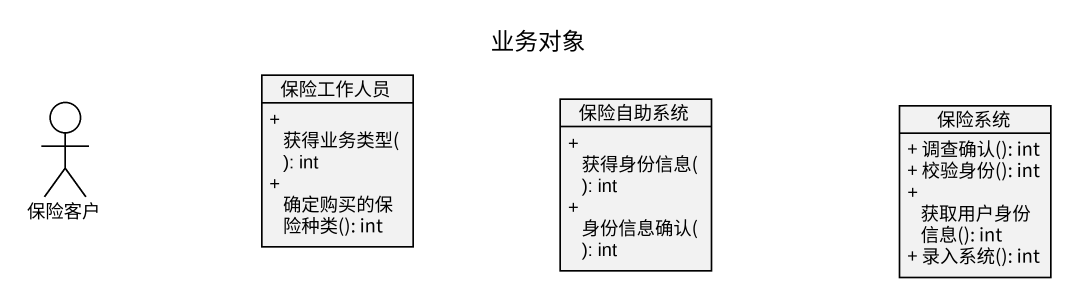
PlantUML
@startuml
title 业务对象
allowmixing
hide circle
hide empty members
skinparam classAttributeIconSize 0
class 保险工作人员 {
  + 获得业务类型(): int
  + 确定购买的保险种类(): int
}
actor 保险客户
class 保险自助系统 {
  + 获得身份信息(): int
  + 身份信息确认(): int
}
class 保险系统 {
  + 调查确认(): int
  + 校验身份(): int
  + 获取用户身份信息(): int
  + 录入系统(): int
}
@enduml
